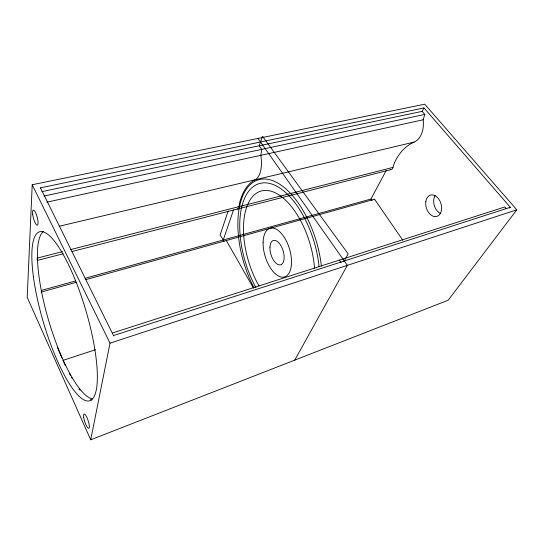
<?xml version="1.0" encoding="UTF-8"?>
<svg xmlns="http://www.w3.org/2000/svg" width="544" height="544" viewBox="0 0 544 544"><rect width="100%" height="100%" fill="white"/><g stroke="black" fill="none" stroke-linecap="round" stroke-linejoin="round"><path stroke-width="0.82" d="M32.212 184.736L27.2 297.303L90.712 439.804L448.215 300.206L516.8 209.807L424.714 104.196L32.212 184.736L110.01 343.155L90.712 439.804M37.189 259.638L37.148 258.108L62.506 251.641M40.44 188.38L40.467 187.864L424.014 107.923L510.313 207.291L509.701 208.107M113.682 335.94L40.467 187.864M240.06 201.321C242.42 192.841 246.854 184.035 254.986 179.826A25.554 12.594 77.6 0 0 260.814 155.326L261.752 149.362L259.223 145.758L262.521 136.279L348.133 253.885L343.903 261.637M394.611 162.527C398.541 153.768 405.232 145.894 414.188 142.072A22.379 15.069 80.3 0 0 423.178 119.775L424.796 114.403L422.158 111.357L41.888 191.651M228.167 210.95L220.123 234.974L224.033 241.271M223.101 240.414L233.546 209.889M85.211 278.283L370.94 199.036L386.172 170.605M374.231 199.92L374.592 199.247L402.825 240.292M422.158 111.357L424.014 107.923M294.766 360.121L347.351 265.35L258.006 138.407M95.384 349.738L62.948 360.407A89.284 22.936 73.5 0 0 65.334 365.534M110.01 343.155L516.8 209.807M113.778 335.478L510.313 207.291M112.703 332.901L504.784 206.965L506.138 208.529M41.024 292.121L76.14 282.343M85.904 279.623L374.592 199.247M41.432 290.421L75.5 280.976M37.169 260.454L63.179 253.783M72.06 251.505L391.966 169.361A4.012 2.604 76.9 0 0 392.544 168.674L393.013 167.382L70.638 249.567M59.289 226.229L414.188 142.072M46.866 202.171L423.178 119.775M44.064 196.037L424.796 114.403M237.218 209.141L238.401 208.74A4.556 2.142 75.6 0 0 238.83 208.019L239.115 206.611A28.533 13.858 74.9 0 1 240.067 201.334M390.225 169.442L390.524 169.816M370.94 199.036L372.042 200.478M339.32 260.114L341.061 262.596M226.318 240.53L253.49 288.143M57.426 347.521L59.262 351.791M59.568 352.512L62.023 358.251M392.999 167.368A25.065 16.701 75.7 0 1 394.624 162.54M91.868 400.037A89.284 22.936 73.5 0 1 90.528 399.534M79.982 390.109A89.284 22.936 73.5 0 1 79.084 388.953M72.304 378.699A89.284 22.936 73.5 0 1 71.536 377.38M70.414 375.387A89.284 22.936 73.5 0 1 69.292 373.334M440.402 213.459A11.03 7.664 73.2 0 1 435.125 195.493M92.12 398.8A87.781 22.549 73.5 0 1 48.185 318.913A87.781 22.549 73.5 0 1 43.581 231.35M253.803 287.45A75.167 37.788 73.3 0 1 258.196 179.88A75.167 37.788 73.3 0 1 321.395 266.111M255.952 287.783A71.318 35.843 73.3 0 1 258.767 183.729A71.318 35.843 73.3 0 1 319.104 266.859M259.039 285.988A63.634 31.96 73.3 0 1 260.678 191.155A63.634 31.96 73.3 0 1 314.541 268.491M425.802 201.776A11.111 7.609 73.2 0 0 436.458 216.512A11.111 7.609 73.2 0 0 438.716 199.009A11.111 7.609 73.2 0 0 425.802 201.776M33.374 276.556A88.128 22.039 73.5 0 0 88.849 400.976A88.128 22.039 73.5 0 0 71.631 271.388A88.128 22.039 73.5 0 0 33.374 276.556M32.667 214.098A7.847 1.945 75.2 0 0 37.264 225.264A7.847 1.945 75.2 0 0 36.026 213.636A7.847 1.945 75.2 0 0 32.667 214.098M83.708 417.574A7.568 1.795 71.7 0 0 88.686 428.366A7.568 1.795 71.7 0 0 86.958 417.54A7.568 1.795 71.7 0 0 83.708 417.574M263.112 242.141A25.398 12.73 73.3 0 0 283.805 277.086A25.398 12.73 73.3 0 0 284.988 238.49A25.398 12.73 73.3 0 0 263.112 242.141M269.946 247.595A12.696 6.358 73.3 0 0 280.378 264.88A12.696 6.358 73.3 0 0 280.792 245.46A12.696 6.358 73.3 0 0 269.946 247.595"/></g></svg>
